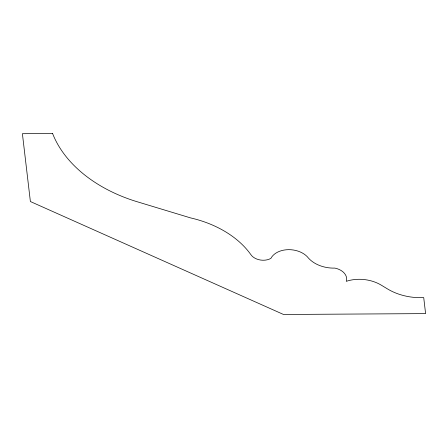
<?xml version="1.0" encoding="UTF-8"?>
<svg xmlns="http://www.w3.org/2000/svg" width="448" height="448" viewBox="0 0 448 448"><rect width="100%" height="100%" fill="white"/><g stroke="black" fill="none" stroke-linecap="round" stroke-linejoin="round"><path stroke-width="0.67" d="M52.595 133.515L22.4 133.7L30.386 201.533L283.528 314.485L425.6 313.611L423.713 297.578A47.482 33.219 5.9 0 1 387.453 288.898L381.326 285.186A31.892 22.31 5.9 0 0 346.259 281.338A14.896 10.422 5.9 0 0 334.908 268.1A27.826 19.471 5.9 0 1 308.47 258.104A20.754 14.521 5.9 0 0 288.658 249.659A20.754 14.521 5.9 0 0 270.9 258.373A12.886 9.016 5.9 0 1 250.634 254.318A93.75 65.593 5.9 0 0 190.579 217.907L137.273 201.774A135.195 94.59 5.9 0 1 52.595 133.515"/></g></svg>
